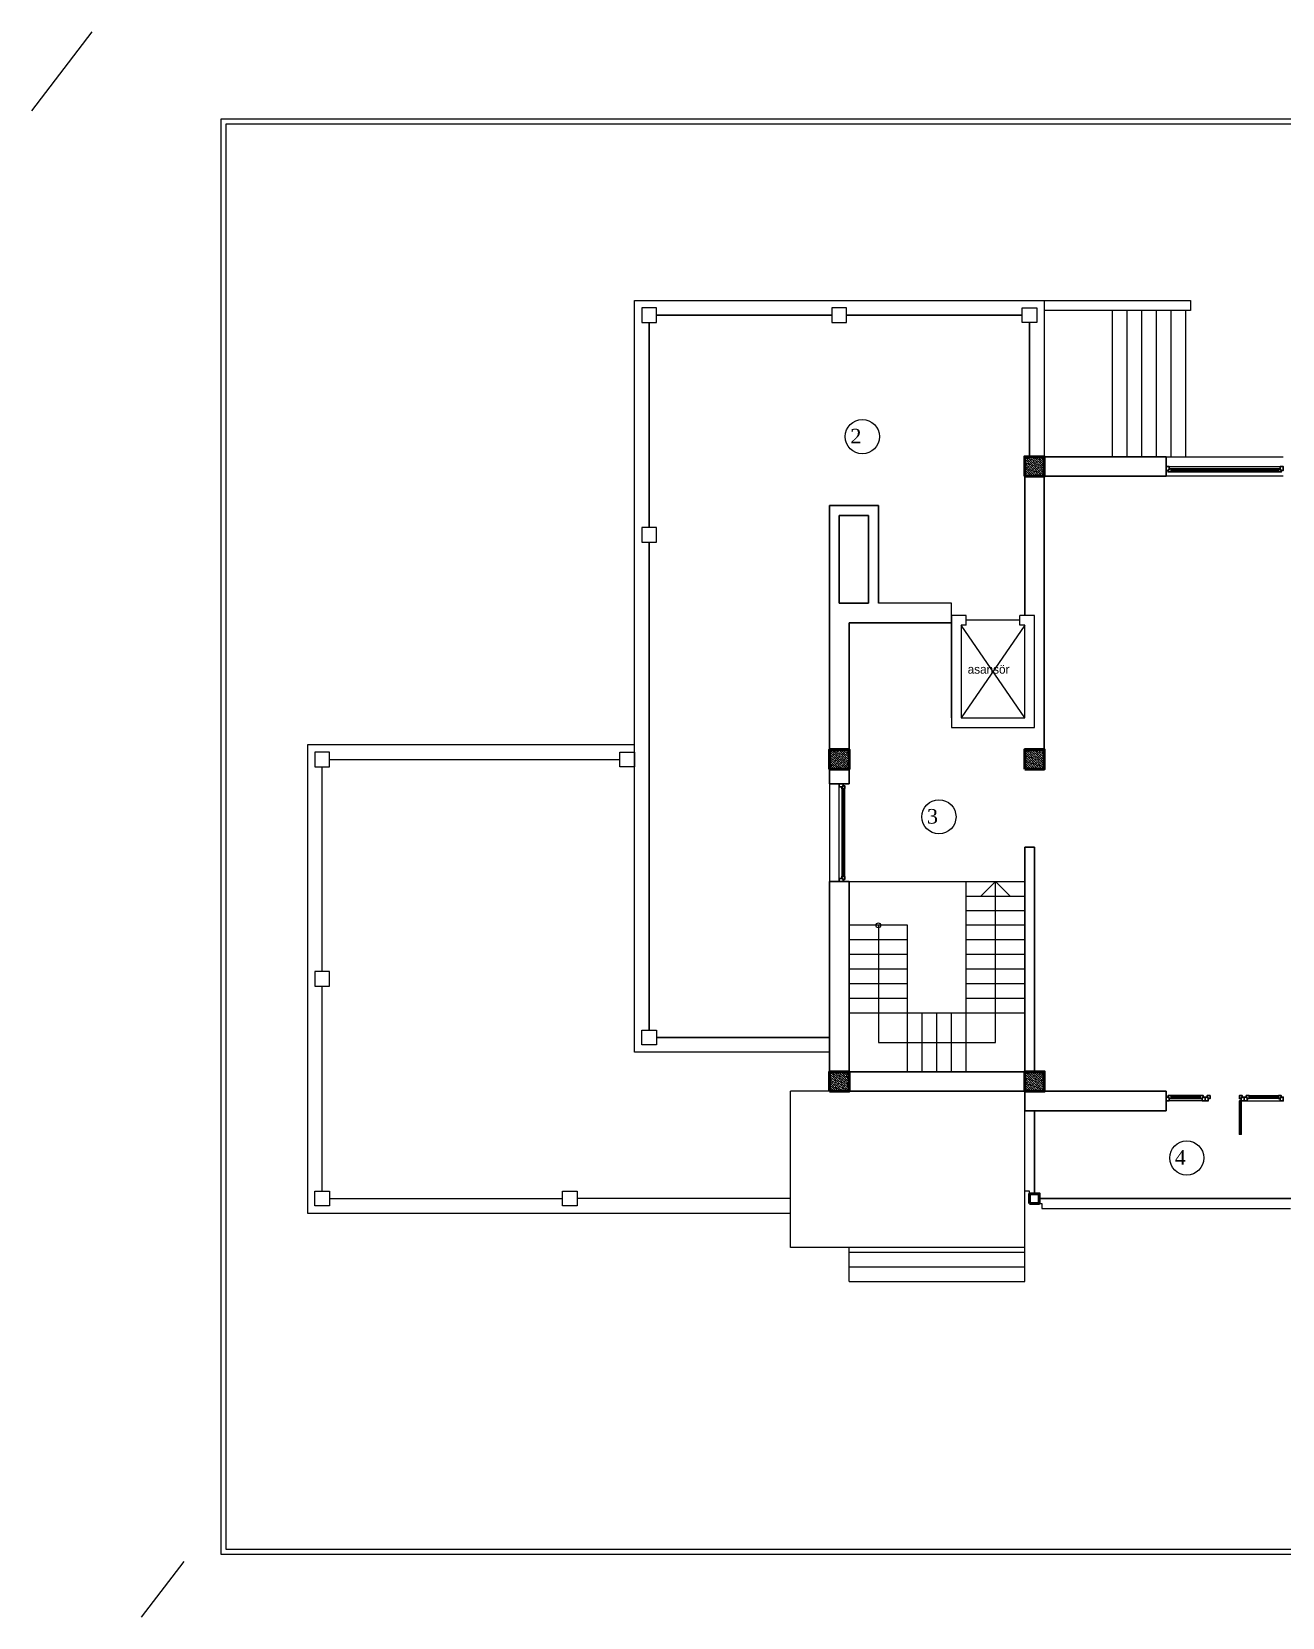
# Model space of a CAD drawing. Header units: millimetres. Extents: x -205382 to -191935, y -245869 to -242620.
# Drawn here: x -196575 to -194012, y -245869 to -242620 of the extents above; entities that cross this region are included whole.
import ezdxf

# ---------------------------------------------------------------- set-up
doc = ezdxf.new("R2010")
doc.units = ezdxf.units.MM
doc.header["$LTSCALE"] = 40
doc.linetypes.add('ACAD_ISO07W100', pattern=[3, 0, -3])
for name, color, linetype, lineweight in [('divar', 7, 'Continuous', 30), ('DIVAR 09', 7, 'Continuous', 9), ('DIVAR 30', 7, 'Continuous', 30), ('KALONA', 7, 'Continuous', 50), ('OKNA', 5, 'Continuous', 30), ('PENCERE', 5, 'Continuous', 30)]:
    doc.layers.add(name, color=color, linetype=linetype, lineweight=lineweight)
doc.layers.add('SKTÜRK-002 Çizgi', color=7, linetype='Continuous')
doc.styles.add('TAKSİM', font='GOTHIC.TTF', dxfattribs={"height": 20})

msp = doc.modelspace()

# ---------------------------------------------------------------- hatches: boundary and pattern name
at = {"layer": 'KALONA', "lineweight": 5, "ltscale": 100}
h = msp.add_hatch(dxfattribs=at)
h.set_pattern_fill('ANSI36', color=129, angle=90, style=0)
h.set_pattern_definition([(135, (-194539.5513, -243531.0427), (-6.17393, 1.6838), [7.9375, -1.5875, 0, -1.5875])])
h.paths.add_polyline_path([(-194539.6, -243531), (-194539.6, -243491), (-194499.6, -243491), (-194499.6, -243531)])
h = msp.add_hatch(dxfattribs=at)
h.set_pattern_fill('ANSI36', color=129, angle=90, style=0)
h.set_pattern_definition([(135, (-194939.5513, -244131.0427), (-6.17393, 1.6838), [7.9375, -1.5875, 0, -1.5875])])
h.paths.add_polyline_path([(-194939.6, -244131), (-194939.6, -244091), (-194899.6, -244091), (-194899.6, -244131)])
h = msp.add_hatch(dxfattribs=at)
h.set_pattern_fill('ANSI36', color=129, angle=90, style=0)
h.set_pattern_definition([(135, (-194539.5513, -244131.0427), (-6.17393, 1.6838), [7.9375, -1.5875, 0, -1.5875])])
h.paths.add_polyline_path([(-194539.6, -244131), (-194539.6, -244091), (-194499.6, -244091), (-194499.6, -244131)])
h = msp.add_hatch(dxfattribs=at)
h.set_pattern_fill('ANSI36', color=129, angle=90, style=0)
h.set_pattern_definition([(135, (-194939.5513, -244791.0427), (-6.17393, 1.6838), [7.9375, -1.5875, 0, -1.5875])])
h.paths.add_polyline_path([(-194939.6, -244791), (-194939.6, -244751), (-194899.6, -244751), (-194899.6, -244791)])
h = msp.add_hatch(dxfattribs=at)
h.set_pattern_fill('ANSI36', color=129, angle=90, style=0)
h.set_pattern_definition([(135, (-194539.5513, -244791.0427), (-6.17393, 1.6838), [7.9375, -1.5875, 0, -1.5875])])
h.paths.add_polyline_path([(-194539.6, -244791), (-194539.6, -244751), (-194499.6, -244751), (-194499.6, -244791)])

# ---------------------------------------------------------------- linework, layer by layer
for p, q in [((-196575.1, -242782.2), (-196451.2, -242620)), ((-196350, -245868.9), (-196262.4, -245754.3))]:
    msp.add_line(p, q)
for points in [[(-196187.4, -245739.3), (-192072.4, -245739.3), (-192072.4, -242799.3), (-196187.4, -242799.3)], [(-196177.4, -245729.3), (-192082.4, -245729.3), (-192082.4, -242809.3), (-196177.4, -242809.3)]]:
    msp.add_lwpolyline(points, close=True)
at = {"layer": 'divar', "lineweight": 0}
for centre in [(-194872.4, -243449.7), (-194715.4, -244228.7), (-194207.4, -244927.7)]:
    msp.add_circle(centre, 35, dxfattribs=at)
at = {"layer": 'DIVAR 09', "ltscale": 5}
for p, q in [((-195339.6, -244711), (-195339.6, -243171)), ((-195339.6, -243171), (-194499.6, -243171)), ((-194499.6, -243171), (-194499.6, -243491)), ((-194499.6, -243171), (-194199.6, -243171)), ((-194199.6, -243171), (-194199.6, -243191)), ((-194199.6, -243191), (-194499.6, -243191)), ((-194359.6, -243491), (-194359.6, -243191)), ((-194329.6, -243491), (-194329.6, -243191)), ((-194299.6, -243491), (-194299.6, -243191)), ((-194269.6, -243491), (-194269.6, -243191)), ((-194239.6, -243491), (-194239.6, -243191)), ((-194209.6, -243491), (-194209.6, -243191)), ((-194249.6, -243491), (-194009.6, -243491)), ((-194009.6, -243531), (-194249.6, -243531)), ((-195339.6, -244081), (-196009.6, -244081)), ((-196009.6, -244081), (-196009.6, -245041)), ((-195964.6, -244111), (-195369.6, -244111)), ((-195979.6, -244546), (-195979.6, -244126)), ((-194939.6, -244161), (-194939.6, -244361)), ((-194899.6, -244361), (-194539.6, -244361)), ((-194659.6, -244751), (-194659.6, -244361)), ((-194599.6, -244361), (-194629.6, -244391)), ((-194599.6, -244691), (-194599.6, -244361)), ((-194569.6, -244391), (-194599.6, -244361)), ((-194659.6, -244391), (-194539.6, -244391)), ((-194659.6, -244421), (-194539.6, -244421)), ((-194779.6, -244451), (-194899.6, -244451)), ((-194839.6, -244451), (-194839.6, -244691)), ((-194779.6, -244751), (-194779.6, -244451)), ((-194539.6, -244451), (-194659.6, -244451)), ((-194779.6, -244481), (-194899.6, -244481)), ((-194539.6, -244481), (-194659.6, -244481)), ((-194779.6, -244511), (-194899.6, -244511)), ((-194779.6, -244541), (-194899.6, -244541)), ((-194539.6, -244511), (-194659.6, -244511)), ((-194539.6, -244541), (-194659.6, -244541)), ((-194779.6, -244571), (-194899.6, -244571)), ((-194539.6, -244571), (-194659.6, -244571)), ((-195979.6, -244996), (-195979.6, -244576)), ((-194779.6, -244601), (-194899.6, -244601)), ((-194539.6, -244601), (-194659.6, -244601)), ((-194539.6, -244631), (-194899.6, -244631)), ((-194749.6, -244751), (-194749.6, -244631)), ((-194719.6, -244751), (-194719.6, -244631)), ((-194689.6, -244751), (-194689.6, -244631)), ((-194839.6, -244691), (-194599.6, -244691)), ((-194939.6, -244711), (-195339.6, -244711)), ((-195019.6, -245111), (-195019.6, -244791)), ((-194939.6, -244791), (-195019.6, -244791)), ((-194539.6, -245181), (-194539.6, -244831)), ((-194529.6, -244996), (-194539.6, -244996)), ((-194529.6, -245001), (-194529.6, -244996)), ((-195964.6, -245011), (-195487.1, -245011)), ((-195019.6, -245011), (-195457.1, -245011)), ((-194509.6, -245021), (-194504.6, -245021)), ((-194504.6, -245021), (-194504.6, -245031)), ((-196009.6, -245041), (-195019.6, -245041)), ((-194504.6, -245031), (-193994.6, -245031)), ((-194539.6, -245111), (-195019.6, -245111)), ((-194899.6, -245181), (-194899.6, -245111)), ((-194899.6, -245121), (-194539.6, -245121)), ((-194899.6, -245151), (-194539.6, -245151)), ((-194899.6, -245181), (-194539.6, -245181))]:
    msp.add_line(p, q, dxfattribs=at)
at = {"layer": 'DIVAR 09'}
for p, q in [((-194539.6, -243836), (-194669.6, -244026)), ((-194539.6, -244026), (-194669.6, -243836))]:
    msp.add_line(p, q, dxfattribs=at)
at = {"layer": 'DIVAR 09', "ltscale": 5}
for points in [[(-195324.6, -243186), (-195324.6, -243216), (-195294.6, -243216), (-195294.6, -243186)], [(-194934.6, -243186), (-194934.6, -243216), (-194904.6, -243216), (-194904.6, -243186)], [(-194514.6, -243186), (-194514.6, -243216), (-194544.6, -243216), (-194544.6, -243186)], [(-195324.6, -243636), (-195324.6, -243666), (-195294.6, -243666), (-195294.6, -243636)], [(-195994.6, -244096), (-195994.6, -244126), (-195964.6, -244126), (-195964.6, -244096)], [(-195339.6, -244096), (-195339.6, -244126), (-195369.6, -244126), (-195369.6, -244096)], [(-195994.6, -244546), (-195994.6, -244576), (-195964.6, -244576), (-195964.6, -244546)], [(-195324.6, -244696), (-195324.6, -244666), (-195294.6, -244666), (-195294.6, -244696)], [(-195994.6, -245026), (-195994.6, -244996), (-195964.6, -244996), (-195964.6, -245026)], [(-195487.1, -245026), (-195487.1, -244996), (-195457.1, -244996), (-195457.1, -245026)]]:
    msp.add_lwpolyline(points, close=True, dxfattribs=at)
msp.add_circle((-194839.6, -244451), 5, dxfattribs=at)
at = {"layer": 'DIVAR 30', "ltscale": 5}
for p, q in [((-195294.6, -243201), (-194934.6, -243201)), ((-194904.6, -243201), (-194544.6, -243201)), ((-195309.6, -243636), (-195309.6, -243216)), ((-194529.6, -243216), (-194529.6, -243491)), ((-194499.6, -243491), (-194249.6, -243491)), ((-194249.6, -243491), (-194249.6, -243531)), ((-194539.6, -243816), (-194539.6, -243531)), ((-194499.6, -244091), (-194499.6, -243531)), ((-194499.6, -243531), (-194249.6, -243531)), ((-194939.6, -243591), (-194839.6, -243591)), ((-194939.6, -244091), (-194939.6, -243591)), ((-194839.6, -243791), (-194839.6, -243591)), ((-194919.6, -243791), (-194919.6, -243611)), ((-194919.6, -243611), (-194859.6, -243611)), ((-194859.6, -243791), (-194859.6, -243611)), ((-195309.6, -244666), (-195309.6, -243666)), ((-194919.6, -243791), (-194859.6, -243791)), ((-194939.6, -243851), (-194939.6, -243811)), ((-194899.6, -244091), (-194899.6, -243831)), ((-194899.6, -243831), (-194689.6, -243831)), ((-194939.6, -244161), (-194939.6, -244131)), ((-194899.6, -244161), (-194899.6, -244131)), ((-194899.6, -244161), (-194939.6, -244161)), ((-194539.6, -244751), (-194539.6, -244291)), ((-194539.6, -244291), (-194519.6, -244291)), ((-194519.6, -244751), (-194519.6, -244291)), ((-194939.6, -244751), (-194939.6, -244361)), ((-194899.6, -244361), (-194939.6, -244361)), ((-194899.6, -244751), (-194899.6, -244361)), ((-195294.6, -244681), (-194939.6, -244681)), ((-194539.6, -244751), (-194899.6, -244751)), ((-194539.6, -244791), (-194899.6, -244791)), ((-194539.6, -244831), (-194539.6, -244791)), ((-194249.6, -244791), (-194499.6, -244791)), ((-194249.6, -244791), (-194249.6, -244831)), ((-194249.6, -244831), (-194539.6, -244831)), ((-194519.6, -245001), (-194519.6, -244831)), ((-193989.6, -245011), (-194509.6, -245011))]:
    msp.add_line(p, q, dxfattribs=at)
at = {"layer": 'KALONA', "ltscale": 5}
for points in [[(-194539.6, -243531), (-194539.6, -243491), (-194499.6, -243491), (-194499.6, -243531)], [(-194939.6, -244131), (-194939.6, -244091), (-194899.6, -244091), (-194899.6, -244131)], [(-194539.6, -244131), (-194539.6, -244091), (-194499.6, -244091), (-194499.6, -244131)], [(-194939.6, -244791), (-194939.6, -244751), (-194899.6, -244751), (-194899.6, -244791)], [(-194539.6, -244791), (-194539.6, -244751), (-194499.6, -244751), (-194499.6, -244791)], [(-194529.6, -245021), (-194529.6, -245001), (-194509.6, -245001), (-194509.6, -245021)]]:
    msp.add_lwpolyline(points, close=True, dxfattribs=at)
at = {"layer": 'OKNA', "lineweight": 9}
for p, q in [((-194243.6, -243511), (-194015.6, -243511)), ((-194019.6, -243516), (-194239.6, -243516)), ((-194239.6, -243522), (-194019.6, -243522)), ((-194919.6, -244355), (-194919.6, -244167)), ((-194914.6, -244171), (-194914.6, -244351)), ((-194908.6, -244351), (-194908.6, -244171)), ((-194179.6, -244800), (-194239.6, -244800)), ((-194079.6, -244800), (-194019.6, -244800)), ((-194175.6, -244811), (-194243.6, -244811)), ((-194239.6, -244806), (-194179.6, -244806)), ((-194083.6, -244811), (-194015.6, -244811)), ((-194019.6, -244806), (-194079.6, -244806))]:
    msp.add_line(p, q, dxfattribs=at)
at = {"layer": 'OKNA'}
for p, q in [((-194019.6, -243518), (-194239.6, -243518)), ((-194239.6, -243520), (-194019.6, -243520)), ((-194912.6, -244171), (-194912.6, -244351)), ((-194910.6, -244351), (-194910.6, -244171)), ((-194179.6, -244802), (-194239.6, -244802)), ((-194079.6, -244802), (-194019.6, -244802)), ((-194239.6, -244804), (-194179.6, -244804)), ((-194019.6, -244804), (-194079.6, -244804))]:
    msp.add_line(p, q, dxfattribs=at)
for points in [[(-194245.6, -243519), (-194245.6, -243522), (-194239.6, -243522), (-194239.6, -243516), (-194243.6, -243516), (-194243.6, -243511), (-194249.6, -243511), (-194249.6, -243519), (-194245.6, -243519)], [(-194243.6, -243516), (-194243.6, -243518), (-194245.6, -243518), (-194245.6, -243519)], [(-194013.6, -243519), (-194013.6, -243522), (-194019.6, -243522), (-194019.6, -243516), (-194015.6, -243516), (-194015.6, -243511), (-194009.6, -243511), (-194009.6, -243519), (-194013.6, -243519)], [(-194015.6, -243516), (-194015.6, -243518), (-194013.6, -243518), (-194013.6, -243519)], [(-194911.6, -244165), (-194908.6, -244165), (-194908.6, -244171), (-194914.6, -244171), (-194914.6, -244167), (-194919.6, -244167), (-194919.6, -244161), (-194911.6, -244161), (-194911.6, -244165)], [(-194914.6, -244167), (-194912.6, -244167), (-194912.6, -244165), (-194911.6, -244165)], [(-194911.6, -244357), (-194908.6, -244357), (-194908.6, -244351), (-194914.6, -244351), (-194914.6, -244355), (-194919.6, -244355), (-194919.6, -244361), (-194911.6, -244361), (-194911.6, -244357)], [(-194914.6, -244355), (-194912.6, -244355), (-194912.6, -244357), (-194911.6, -244357)]]:
    msp.add_lwpolyline(points, dxfattribs=at)
at = {"layer": 'PENCERE'}
for points in [[(-194243.6, -244806), (-194243.6, -244804), (-194245.6, -244804), (-194245.6, -244800), (-194239.6, -244800), (-194239.6, -244806), (-194243.6, -244806), (-194243.6, -244811), (-194249.6, -244811), (-194249.6, -244803), (-194245.6, -244803)], [(-194175.6, -244806), (-194175.6, -244804), (-194173.6, -244804), (-194173.6, -244800), (-194179.6, -244800), (-194179.6, -244806), (-194175.6, -244806), (-194175.6, -244811), (-194169.6, -244811), (-194169.6, -244803), (-194173.6, -244803)], [(-194163.6, -244806), (-194163.6, -244804), (-194165.6, -244804), (-194165.6, -244800), (-194159.6, -244800), (-194159.6, -244806), (-194163.6, -244806), (-194163.6, -244811), (-194169.6, -244811), (-194169.6, -244803), (-194165.6, -244803)], [(-194095.6, -244806), (-194095.6, -244804), (-194093.6, -244804), (-194093.6, -244800), (-194099.6, -244800), (-194099.6, -244806), (-194095.6, -244806), (-194095.6, -244811), (-194089.6, -244811), (-194089.6, -244803), (-194093.6, -244803)], [(-194083.6, -244806), (-194083.6, -244804), (-194085.6, -244804), (-194085.6, -244800), (-194079.6, -244800), (-194079.6, -244806), (-194083.6, -244806), (-194083.6, -244811), (-194089.6, -244811), (-194089.6, -244803), (-194085.6, -244803)], [(-194015.6, -244806), (-194015.6, -244804), (-194013.6, -244804), (-194013.6, -244800), (-194019.6, -244800), (-194019.6, -244806), (-194015.6, -244806), (-194015.6, -244811), (-194009.6, -244811), (-194009.6, -244803), (-194013.6, -244803)], [(-194095.6, -244811), (-194095.6, -244879), (-194099.6, -244879), (-194099.6, -244811), (-194095.6, -244811)]]:
    msp.add_lwpolyline(points, dxfattribs=at)
msp.add_circle((-194095.6, -244811), 1, dxfattribs=at)
at = {"layer": 'PENCERE', "linetype": 'ACAD_ISO07W100', "lineweight": 5}
msp.add_arc((-194095.6, -244811), 68, 180, 266.4719, dxfattribs=at)
at = {"layer": 'SKTÜRK-002 Çizgi', "lineweight": 15}
for p, q in [((-194689.6, -243791), (-194839.6, -243791)), ((-194689.6, -244026), (-194689.6, -243791)), ((-194659.6, -243816), (-194689.6, -243816)), ((-194659.6, -243836), (-194659.6, -243816)), ((-194549.6, -243826), (-194659.6, -243826)), ((-194549.6, -243836), (-194549.6, -243816))]:
    msp.add_line(p, q, dxfattribs=at)
for points in [[(-194659.6, -243816), (-194689.6, -243816), (-194689.6, -244046), (-194519.6, -244046), (-194519.6, -243816), (-194549.6, -243816)], [(-194519.6, -243816), (-194549.6, -243816)], [(-194659.6, -243836), (-194669.6, -243836), (-194669.6, -244026), (-194539.6, -244026), (-194539.6, -243836), (-194549.6, -243836)]]:
    msp.add_lwpolyline(points, dxfattribs=at)

# ---------------------------------------------------------------- texts
at = {"style": 'TAKSİM'}
msp.add_text('asansör', height=18, dxfattribs=at).set_placement((-194656.5, -243935.4))
at = {"lineweight": 0, "char_height": 30, "width": 1.814, "attachment_point": 3}
for s, insert in [('{\\fTimes New Roman|b0|i0|c162|p18;2}', (-194874.3, -243433.7)), ('{\\fTimes New Roman|b0|i0|c162|p18;3}', (-194717.3, -244212.7)), ('{\\fTimes New Roman|b0|i0|c162|p18;4}', (-194209.3, -244911.7))]:
    msp.add_mtext(s, dxfattribs=dict(at, insert=insert))

doc.saveas('drawing.dxf')
